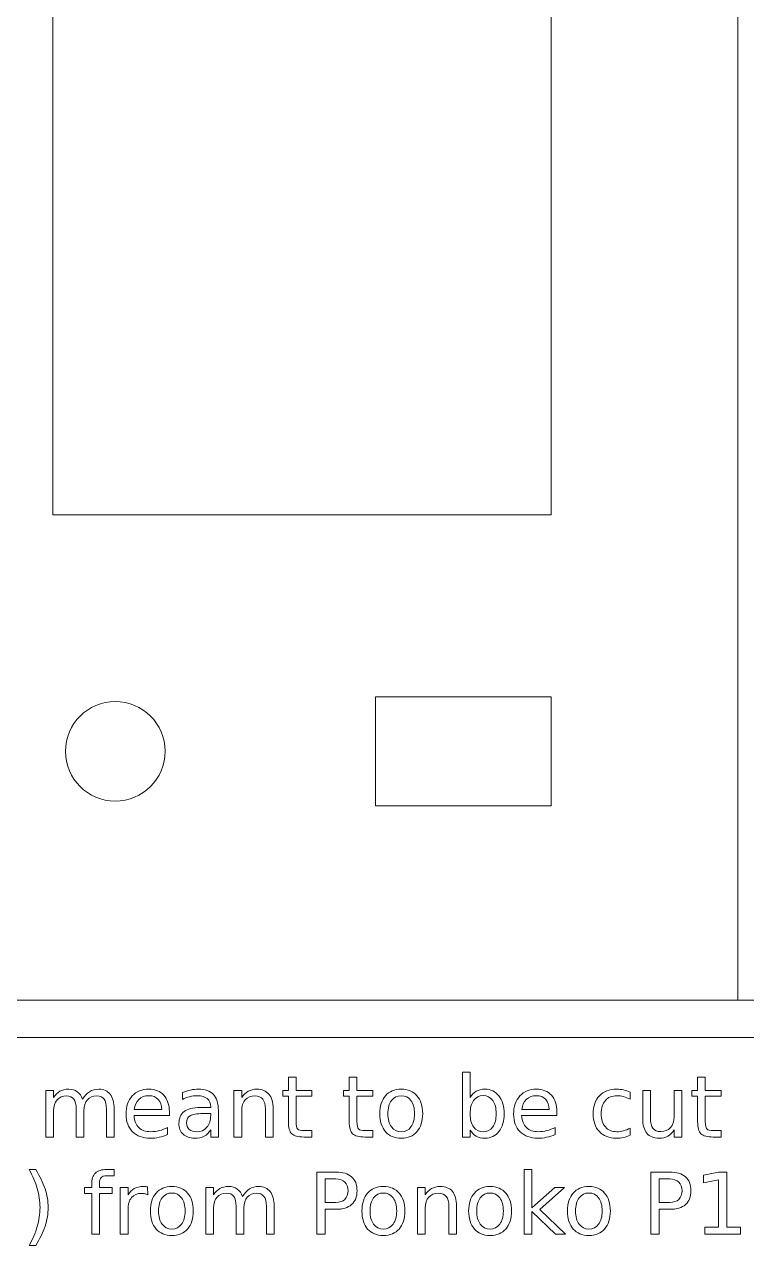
# Model space of a CAD drawing. Header units: millimetres. Extents: x 0 to 209, y -17 to 180.
# Drawn here: x 47.7 to 105.7, y -16.7 to 81.4 of the extents above; entities that cross this region are included whole.
import ezdxf

# ---------------------------------------------------------------- set-up
doc = ezdxf.new("R2010")
doc.units = ezdxf.units.MM
doc.layers.add('comments', color=30, linetype='CONTINUOUS', lineweight=5, true_color=0xf6921e)
doc.layers.add('cutting', color=5, linetype='CONTINUOUS', lineweight=5, true_color=0x0000ff)

msp = doc.modelspace()

# ---------------------------------------------------------------- linework, layer by layer
at = {"layer": 'comments'}
for p, q in [((0, 0), (180, 0)), ((82.882, -7.984), (82.882, -2.773)), ((82.882, -2.773), (83.502, -2.773)), ((83.502, -2.773), (83.502, -4.803)), ((68.906, -4.234), (68.906, -3.169)), ((68.906, -3.169), (69.526, -3.169)), ((69.526, -3.169), (69.526, -4.234)), ((73.795, -4.234), (73.795, -3.169)), ((73.795, -3.169), (74.415, -3.169)), ((74.415, -3.169), (74.415, -4.234)), ((101.773, -4.234), (101.773, -3.169)), ((101.773, -3.169), (102.392, -3.169)), ((102.392, -3.169), (102.392, -4.234)), ((49.435, -7.984), (49.435, -4.234)), ((49.435, -4.234), (50.054, -4.234)), ((50.054, -4.234), (50.054, -4.816)), ((60.39, -4.974), (60.39, -4.405)), ((64.537, -7.984), (64.537, -4.234)), ((64.537, -4.234), (65.157, -4.234)), ((65.157, -4.234), (65.157, -4.816)), ((68.455, -4.713), (68.455, -4.234)), ((68.455, -4.234), (68.906, -4.234)), ((68.906, -4.713), (68.455, -4.713)), ((68.906, -6.749), (68.906, -4.713)), ((69.526, -4.234), (70.796, -4.234)), ((70.796, -4.713), (69.526, -4.713)), ((69.526, -4.713), (69.526, -6.749)), ((70.796, -4.234), (70.796, -4.713)), ((73.344, -4.713), (73.344, -4.234)), ((73.344, -4.234), (73.795, -4.234)), ((73.795, -4.713), (73.344, -4.713)), ((73.795, -6.749), (73.795, -4.713)), ((74.415, -4.234), (75.684, -4.234)), ((75.684, -4.713), (74.415, -4.713)), ((74.415, -4.713), (74.415, -6.749)), ((75.684, -4.234), (75.684, -4.713)), ((96.35, -4.378), (96.35, -4.954)), ((97.363, -6.504), (97.363, -4.234)), ((97.363, -4.234), (97.979, -4.234)), ((97.979, -4.234), (97.979, -6.481)), ((99.888, -6.361), (99.888, -4.234)), ((99.888, -4.234), (100.504, -4.234)), ((100.504, -4.234), (100.504, -7.984)), ((101.321, -4.713), (101.321, -4.234)), ((101.321, -4.234), (101.773, -4.234)), ((101.773, -4.713), (101.321, -4.713)), ((101.773, -6.749), (101.773, -4.713)), ((102.392, -4.234), (103.662, -4.234)), ((103.662, -4.713), (102.392, -4.713)), ((102.392, -4.713), (102.392, -6.749)), ((103.662, -4.234), (103.662, -4.713)), ((50.054, -5.864), (50.054, -7.984)), ((51.863, -7.984), (51.863, -5.74)), ((52.482, -5.864), (52.482, -7.984)), ((54.291, -7.984), (54.291, -5.74)), ((54.91, -5.721), (54.91, -7.984)), ((56.533, -5.777), (58.73, -5.774)), ((61.802, -5.617), (62.667, -5.617)), ((62.667, -5.617), (62.667, -5.557)), ((63.282, -5.845), (63.282, -7.984)), ((65.157, -5.864), (65.157, -7.984)), ((67.062, -7.984), (67.062, -5.74)), ((67.678, -5.721), (67.678, -7.984)), ((87.657, -5.777), (89.854, -5.774)), ((59.346, -6.256), (56.513, -6.256)), ((59.346, -5.955), (59.346, -6.256)), ((62.667, -6.099), (62.053, -6.099)), ((62.667, -6.237), (62.667, -6.099)), ((90.47, -6.256), (87.637, -6.256)), ((90.47, -5.955), (90.47, -6.256)), ((59.202, -7.211), (59.202, -7.794)), ((62.667, -7.984), (62.667, -7.415)), ((70.163, -7.469), (70.796, -7.469)), ((70.796, -7.469), (70.796, -7.984)), ((75.051, -7.469), (75.684, -7.469)), ((75.684, -7.469), (75.684, -7.984)), ((83.502, -7.422), (83.502, -7.984)), ((90.326, -7.211), (90.326, -7.794)), ((96.35, -7.271), (96.35, -7.841)), ((99.888, -7.984), (99.888, -7.408)), ((103.029, -7.469), (103.662, -7.469)), ((103.662, -7.469), (103.662, -7.984)), ((50.054, -7.984), (49.435, -7.984)), ((52.482, -7.984), (51.863, -7.984)), ((54.91, -7.984), (54.291, -7.984)), ((63.282, -7.984), (62.667, -7.984)), ((65.157, -7.984), (64.537, -7.984)), ((67.678, -7.984), (67.062, -7.984)), ((70.796, -7.984), (70.163, -7.984)), ((75.684, -7.984), (75.051, -7.984)), ((83.502, -7.984), (82.882, -7.984)), ((100.504, -7.984), (99.888, -7.984)), ((103.662, -7.984), (103.029, -7.984)), ((48.074, -10.596), (48.61, -10.596)), ((54.328, -10.589), (54.91, -10.589)), ((54.91, -10.589), (54.91, -11.102)), ((87.839, -10.589), (88.459, -10.589)), ((87.839, -15.8), (87.839, -10.589)), ((88.459, -10.589), (88.459, -13.667)), ((53.732, -11.718), (53.732, -12.05)), ((54.91, -11.102), (54.321, -11.102)), ((71.19, -10.8), (72.717, -10.8)), ((71.19, -15.8), (71.19, -10.8)), ((71.866, -11.356), (71.866, -13.235)), ((72.717, -11.356), (71.866, -11.356)), ((98.006, -10.8), (99.533, -10.8)), ((98.006, -15.8), (98.006, -10.8)), ((98.682, -11.356), (98.682, -13.235)), ((99.533, -11.356), (98.682, -11.356)), ((102.249, -11.041), (103.444, -10.8)), ((102.249, -11.658), (102.249, -11.041)), ((103.451, -11.417), (102.249, -11.658)), ((103.444, -10.8), (104.12, -10.8)), ((103.451, -15.231), (103.451, -11.417)), ((104.12, -10.8), (104.12, -15.231)), ((52.522, -12.528), (52.522, -12.05)), ((52.522, -12.05), (53.111, -12.05)), ((53.111, -12.528), (52.522, -12.528)), ((53.111, -12.05), (53.111, -11.789)), ((53.111, -15.8), (53.111, -12.528)), ((53.732, -12.05), (54.746, -12.05)), ((54.746, -12.528), (53.732, -12.528)), ((53.732, -12.528), (53.732, -15.8)), ((54.746, -12.05), (54.746, -12.528)), ((55.408, -15.8), (55.408, -12.05)), ((55.408, -12.05), (56.028, -12.05)), ((56.028, -12.05), (56.028, -12.632)), ((57.602, -11.993), (57.605, -12.626)), ((62.282, -15.8), (62.282, -12.05)), ((62.282, -12.05), (62.901, -12.05)), ((62.901, -12.05), (62.901, -12.632)), ((79.272, -15.8), (79.272, -12.05)), ((79.272, -12.05), (79.891, -12.05)), ((79.891, -12.05), (79.891, -12.632)), ((88.459, -13.667), (90.297, -12.05)), ((91.084, -12.05), (89.095, -13.804)), ((90.297, -12.05), (91.084, -12.05)), ((62.901, -13.68), (62.901, -15.8)), ((64.71, -15.8), (64.71, -13.556)), ((65.329, -13.68), (65.329, -15.8)), ((67.137, -15.8), (67.137, -13.556)), ((67.757, -13.537), (67.757, -15.8)), ((71.866, -13.235), (72.717, -13.235)), ((79.891, -13.68), (79.891, -15.8)), ((81.796, -15.8), (81.796, -13.556)), ((82.413, -13.537), (82.413, -15.8)), ((98.682, -13.235), (99.533, -13.235)), ((56.028, -13.825), (56.028, -15.8)), ((72.717, -13.791), (71.866, -13.791)), ((71.866, -13.791), (71.866, -15.8)), ((90.364, -15.8), (88.459, -13.968)), ((88.459, -13.968), (88.459, -15.8)), ((89.095, -13.804), (91.168, -15.8)), ((99.533, -13.791), (98.682, -13.791)), ((98.682, -13.791), (98.682, -15.8)), ((102.346, -15.231), (103.451, -15.231)), ((102.346, -15.8), (102.346, -15.231)), ((104.12, -15.231), (105.225, -15.231)), ((105.225, -15.231), (105.225, -15.8)), ((53.732, -15.8), (53.111, -15.8)), ((56.028, -15.8), (55.408, -15.8)), ((62.901, -15.8), (62.282, -15.8)), ((65.329, -15.8), (64.71, -15.8)), ((67.757, -15.8), (67.137, -15.8)), ((71.866, -15.8), (71.19, -15.8)), ((79.891, -15.8), (79.272, -15.8)), ((82.413, -15.8), (81.796, -15.8)), ((88.459, -15.8), (87.839, -15.8)), ((91.168, -15.8), (90.364, -15.8)), ((98.682, -15.8), (98.006, -15.8)), ((105.225, -15.8), (102.346, -15.8)), ((48.61, -16.704), (48.074, -16.704))]:
    msp.add_line(p, q, dxfattribs=at)
for points in [[(50.054, -4.816), (50.195, -4.586), (50.364, -4.417), (50.56, -4.307)], [(51.082, -4.679), (50.768, -4.679), (50.518, -4.786), (50.332, -4.999)], [(50.56, -4.307), (50.756, -4.198), (50.99, -4.143), (51.26, -4.143)], [(51.672, -4.939), (51.545, -4.766), (51.348, -4.679), (51.082, -4.679)], [(51.26, -4.143), (51.532, -4.143), (51.764, -4.212), (51.955, -4.351)], [(51.955, -4.351), (52.146, -4.489), (52.287, -4.69), (52.379, -4.954)], [(52.379, -4.954), (52.532, -4.677), (52.716, -4.473), (52.931, -4.341)], [(53.517, -4.679), (53.198, -4.679), (52.945, -4.785), (52.76, -4.997)], [(52.931, -4.341), (53.145, -4.209), (53.397, -4.143), (53.688, -4.143)], [(54.1, -4.941), (53.972, -4.766), (53.778, -4.679), (53.517, -4.679)], [(53.688, -4.143), (54.079, -4.143), (54.38, -4.28), (54.592, -4.553)], [(54.592, -4.553), (54.804, -4.827), (54.91, -5.216), (54.91, -5.721)], [(55.87, -6.146), (55.87, -5.532), (56.036, -5.045), (56.367, -4.684)], [(56.367, -4.684), (56.699, -4.323), (57.146, -4.143), (57.708, -4.143)], [(57.715, -4.666), (57.371, -4.666), (57.096, -4.763), (56.89, -4.957)], [(57.708, -4.143), (58.213, -4.143), (58.612, -4.306), (58.906, -4.631)], [(58.447, -4.967), (58.263, -4.766), (58.019, -4.666), (57.715, -4.666)], [(58.906, -4.631), (59.199, -4.956), (59.346, -5.397), (59.346, -5.955)], [(60.39, -4.405), (60.615, -4.318), (60.834, -4.252), (61.046, -4.209)], [(60.975, -4.743), (60.772, -4.794), (60.577, -4.871), (60.39, -4.974)], [(61.602, -4.666), (61.387, -4.666), (61.178, -4.691), (60.975, -4.743)], [(61.046, -4.209), (61.258, -4.165), (61.464, -4.143), (61.665, -4.143)], [(62.387, -4.899), (62.2, -4.743), (61.939, -4.666), (61.602, -4.666)], [(61.665, -4.143), (62.208, -4.143), (62.613, -4.284), (62.881, -4.565)], [(62.667, -5.557), (62.667, -5.273), (62.573, -5.054), (62.387, -4.899)], [(62.881, -4.565), (63.149, -4.846), (63.282, -5.273), (63.282, -5.845)], [(65.157, -4.816), (65.304, -4.591), (65.477, -4.422), (65.677, -4.311)], [(66.231, -4.679), (65.899, -4.679), (65.636, -4.785), (65.444, -4.997)], [(65.677, -4.311), (65.877, -4.199), (66.107, -4.143), (66.369, -4.143)], [(66.854, -4.944), (66.716, -4.767), (66.508, -4.679), (66.231, -4.679)], [(66.369, -4.143), (66.8, -4.143), (67.125, -4.277), (67.346, -4.544)], [(67.346, -4.544), (67.568, -4.811), (67.678, -5.203), (67.678, -5.721)], [(76.248, -6.113), (76.248, -5.496), (76.4, -5.014), (76.705, -4.666)], [(76.705, -4.666), (77.01, -4.317), (77.431, -4.143), (77.969, -4.143)], [(77.969, -4.666), (77.639, -4.666), (77.378, -4.795), (77.186, -5.053)], [(77.969, -4.143), (78.505, -4.143), (78.926, -4.317), (79.232, -4.666)], [(78.75, -5.056), (78.558, -4.796), (78.298, -4.666), (77.969, -4.666)], [(79.232, -4.666), (79.538, -5.014), (79.691, -5.496), (79.691, -6.113)], [(83.502, -4.803), (83.631, -4.58), (83.794, -4.414), (83.992, -4.306)], [(84.55, -4.659), (84.224, -4.659), (83.968, -4.788), (83.781, -5.046)], [(83.992, -4.306), (84.189, -4.197), (84.426, -4.143), (84.7, -4.143)], [(85.318, -5.046), (85.132, -4.788), (84.876, -4.659), (84.55, -4.659)], [(84.7, -4.143), (85.156, -4.143), (85.526, -4.324), (85.81, -4.686)], [(85.81, -4.686), (86.095, -5.048), (86.237, -5.523), (86.237, -6.113)], [(86.994, -6.146), (86.994, -5.532), (87.159, -5.045), (87.491, -4.684)], [(87.491, -4.684), (87.822, -4.323), (88.27, -4.143), (88.832, -4.143)], [(88.839, -4.666), (88.495, -4.666), (88.22, -4.763), (88.014, -4.957)], [(88.832, -4.143), (89.337, -4.143), (89.736, -4.306), (90.029, -4.631)], [(89.571, -4.967), (89.387, -4.766), (89.143, -4.666), (88.839, -4.666)], [(90.029, -4.631), (90.323, -4.956), (90.47, -5.397), (90.47, -5.955)], [(93.383, -6.113), (93.383, -5.501), (93.551, -5.02), (93.887, -4.669)], [(93.887, -4.669), (94.223, -4.318), (94.684, -4.143), (95.268, -4.143)], [(95.296, -4.666), (94.896, -4.666), (94.585, -4.792), (94.364, -5.046)], [(95.268, -4.143), (95.459, -4.143), (95.644, -4.163), (95.825, -4.202)], [(95.826, -4.738), (95.651, -4.69), (95.474, -4.666), (95.296, -4.666)], [(95.825, -4.202), (96.006, -4.241), (96.181, -4.299), (96.35, -4.378)], [(96.35, -4.954), (96.176, -4.858), (96.001, -4.786), (95.826, -4.738)], [(50.332, -4.999), (50.147, -5.213), (50.054, -5.501), (50.054, -5.864)], [(51.863, -5.74), (51.863, -5.379), (51.799, -5.112), (51.672, -4.939)], [(52.76, -4.997), (52.575, -5.209), (52.482, -5.498), (52.482, -5.864)], [(54.291, -5.74), (54.291, -5.381), (54.227, -5.115), (54.1, -4.941)], [(56.89, -4.957), (56.683, -5.152), (56.564, -5.425), (56.533, -5.777)], [(58.73, -5.774), (58.726, -5.437), (58.631, -5.168), (58.447, -4.967)], [(60.538, -5.939), (60.821, -5.724), (61.242, -5.617), (61.802, -5.617)], [(65.444, -4.997), (65.252, -5.209), (65.157, -5.498), (65.157, -5.864)], [(67.062, -5.74), (67.062, -5.385), (66.993, -5.12), (66.854, -4.944)], [(77.186, -5.053), (76.994, -5.31), (76.898, -5.664), (76.898, -6.113)], [(79.038, -6.113), (79.038, -5.668), (78.942, -5.316), (78.75, -5.056)], [(83.781, -5.046), (83.595, -5.304), (83.502, -5.659), (83.502, -6.113)], [(85.597, -6.113), (85.597, -5.659), (85.504, -5.304), (85.318, -5.046)], [(88.014, -4.957), (87.807, -5.152), (87.688, -5.425), (87.657, -5.777)], [(89.854, -5.774), (89.849, -5.437), (89.755, -5.168), (89.571, -4.967)], [(94.364, -5.046), (94.143, -5.299), (94.033, -5.655), (94.033, -6.113)], [(56.394, -7.559), (56.044, -7.211), (55.87, -6.74), (55.87, -6.146)], [(56.513, -6.256), (56.54, -6.681), (56.668, -7.004), (56.896, -7.226)], [(60.115, -6.893), (60.115, -6.471), (60.256, -6.153), (60.538, -5.939)], [(61.019, -6.27), (60.827, -6.384), (60.731, -6.578), (60.731, -6.852)], [(60.731, -6.852), (60.731, -7.071), (60.803, -7.245), (60.947, -7.373)], [(62.053, -6.099), (61.556, -6.099), (61.211, -6.156), (61.019, -6.27)], [(62.357, -7.203), (62.563, -6.96), (62.667, -6.638), (62.667, -6.237)], [(69.178, -7.718), (68.997, -7.541), (68.906, -7.218), (68.906, -6.749)], [(69.526, -6.749), (69.526, -7.055), (69.568, -7.251), (69.651, -7.338)], [(74.067, -7.718), (73.886, -7.541), (73.795, -7.218), (73.795, -6.749)], [(74.415, -6.749), (74.415, -7.055), (74.456, -7.251), (74.54, -7.338)], [(76.705, -7.557), (76.4, -7.208), (76.248, -6.727), (76.248, -6.113)], [(76.898, -6.113), (76.898, -6.561), (76.993, -6.915), (77.184, -7.173)], [(78.75, -7.171), (78.942, -6.911), (79.038, -6.559), (79.038, -6.113)], [(79.691, -6.113), (79.691, -6.727), (79.538, -7.208), (79.232, -7.557)], [(83.502, -6.113), (83.502, -6.566), (83.595, -6.921), (83.781, -7.179)], [(85.318, -7.179), (85.504, -6.921), (85.597, -6.566), (85.597, -6.113)], [(86.237, -6.113), (86.237, -6.702), (86.095, -7.177), (85.81, -7.539)], [(87.518, -7.559), (87.168, -7.211), (86.994, -6.74), (86.994, -6.146)], [(87.637, -6.256), (87.664, -6.681), (87.792, -7.004), (88.02, -7.226)], [(93.882, -7.549), (93.549, -7.194), (93.383, -6.715), (93.383, -6.113)], [(94.033, -6.113), (94.033, -6.57), (94.143, -6.926), (94.364, -7.179)], [(97.698, -7.68), (97.474, -7.412), (97.363, -7.02), (97.363, -6.504)], [(97.979, -6.481), (97.979, -6.836), (98.048, -7.102), (98.187, -7.28)], [(99.598, -7.228), (99.792, -7.016), (99.888, -6.727), (99.888, -6.361)], [(102.044, -7.718), (101.863, -7.541), (101.773, -7.218), (101.773, -6.749)], [(102.392, -6.749), (102.392, -7.055), (102.434, -7.251), (102.518, -7.338)], [(57.816, -8.081), (57.217, -8.081), (56.743, -7.907), (56.394, -7.559)], [(56.896, -7.226), (57.125, -7.448), (57.444, -7.559), (57.853, -7.559)], [(57.853, -7.559), (58.089, -7.559), (58.319, -7.53), (58.541, -7.472)], [(59.202, -7.794), (58.981, -7.888), (58.755, -7.959), (58.523, -8.008)], [(58.541, -7.472), (58.763, -7.414), (58.983, -7.327), (59.202, -7.211)], [(60.455, -7.758), (60.228, -7.543), (60.115, -7.255), (60.115, -6.893)], [(61.37, -8.081), (60.986, -8.081), (60.681, -7.974), (60.455, -7.758)], [(60.947, -7.373), (61.09, -7.502), (61.286, -7.566), (61.535, -7.566)], [(61.535, -7.566), (61.876, -7.566), (62.15, -7.445), (62.357, -7.203)], [(62.667, -7.415), (62.526, -7.643), (62.351, -7.811), (62.141, -7.919)], [(70.163, -7.984), (69.687, -7.984), (69.359, -7.896), (69.178, -7.718)], [(69.651, -7.338), (69.735, -7.425), (69.905, -7.469), (70.163, -7.469)], [(75.051, -7.984), (74.576, -7.984), (74.248, -7.896), (74.067, -7.718)], [(74.54, -7.338), (74.624, -7.425), (74.794, -7.469), (75.051, -7.469)], [(77.969, -8.081), (77.431, -8.081), (77.01, -7.907), (76.705, -7.557)], [(77.184, -7.173), (77.375, -7.43), (77.637, -7.559), (77.969, -7.559)], [(77.969, -7.559), (78.298, -7.559), (78.558, -7.43), (78.75, -7.171)], [(79.232, -7.557), (78.926, -7.907), (78.505, -8.081), (77.969, -8.081)], [(83.992, -7.919), (83.794, -7.811), (83.631, -7.645), (83.502, -7.422)], [(83.781, -7.179), (83.968, -7.437), (84.224, -7.566), (84.55, -7.566)], [(84.55, -7.566), (84.876, -7.566), (85.132, -7.437), (85.318, -7.179)], [(85.81, -7.539), (85.526, -7.9), (85.156, -8.081), (84.7, -8.081)], [(88.94, -8.081), (88.341, -8.081), (87.867, -7.907), (87.518, -7.559)], [(88.02, -7.226), (88.249, -7.448), (88.568, -7.559), (88.977, -7.559)], [(88.977, -7.559), (89.213, -7.559), (89.442, -7.53), (89.665, -7.472)], [(90.326, -7.794), (90.105, -7.888), (89.879, -7.959), (89.646, -8.008)], [(89.665, -7.472), (89.887, -7.414), (90.107, -7.327), (90.326, -7.211)], [(95.228, -8.081), (94.664, -8.081), (94.215, -7.904), (93.882, -7.549)], [(94.364, -7.179), (94.585, -7.433), (94.896, -7.559), (95.296, -7.559)], [(95.296, -7.559), (95.474, -7.559), (95.651, -7.535), (95.826, -7.487)], [(96.35, -7.841), (96.178, -7.921), (96, -7.981), (95.816, -8.021)], [(95.826, -7.487), (96.001, -7.439), (96.176, -7.367), (96.35, -7.271)], [(98.679, -8.081), (98.248, -8.081), (97.921, -7.947), (97.698, -7.68)], [(98.187, -7.28), (98.325, -7.457), (98.533, -7.546), (98.81, -7.546)], [(98.81, -7.546), (99.142, -7.546), (99.405, -7.44), (99.598, -7.228)], [(99.888, -7.408), (99.738, -7.636), (99.565, -7.805), (99.367, -7.916)], [(103.029, -7.984), (102.554, -7.984), (102.225, -7.896), (102.044, -7.718)], [(102.518, -7.338), (102.601, -7.425), (102.772, -7.469), (103.029, -7.469)], [(58.523, -8.008), (58.29, -8.057), (58.055, -8.081), (57.816, -8.081)], [(62.141, -7.919), (61.931, -8.027), (61.674, -8.081), (61.37, -8.081)], [(84.7, -8.081), (84.426, -8.081), (84.189, -8.027), (83.992, -7.919)], [(89.646, -8.008), (89.414, -8.057), (89.179, -8.081), (88.94, -8.081)], [(95.816, -8.021), (95.632, -8.061), (95.436, -8.081), (95.228, -8.081)], [(99.367, -7.916), (99.17, -8.026), (98.941, -8.081), (98.679, -8.081)], [(48.738, -12.12), (48.592, -11.618), (48.371, -11.11), (48.074, -10.596)], [(48.61, -10.596), (48.945, -11.123), (49.195, -11.639), (49.361, -12.143)], [(53.403, -10.876), (53.597, -10.685), (53.906, -10.589), (54.328, -10.589)], [(53.111, -11.789), (53.111, -11.371), (53.209, -11.067), (53.403, -10.876)], [(53.86, -11.236), (53.775, -11.325), (53.732, -11.486), (53.732, -11.718)], [(54.321, -11.102), (54.099, -11.102), (53.946, -11.147), (53.86, -11.236)], [(72.717, -10.8), (73.277, -10.8), (73.7, -10.927), (73.987, -11.18)], [(73.447, -11.601), (73.275, -11.438), (73.031, -11.356), (72.717, -11.356)], [(73.704, -12.294), (73.704, -11.995), (73.618, -11.764), (73.447, -11.601)], [(73.987, -11.18), (74.274, -11.434), (74.418, -11.805), (74.418, -12.294)], [(99.533, -10.8), (100.093, -10.8), (100.516, -10.927), (100.803, -11.18)], [(100.262, -11.601), (100.091, -11.438), (99.847, -11.356), (99.533, -11.356)], [(100.52, -12.294), (100.52, -11.995), (100.434, -11.764), (100.262, -11.601)], [(100.803, -11.18), (101.09, -11.434), (101.234, -11.805), (101.234, -12.294)], [(48.958, -13.647), (48.958, -13.131), (48.885, -12.622), (48.738, -12.12)], [(49.361, -12.143), (49.527, -12.648), (49.61, -13.149), (49.61, -13.647)], [(56.028, -12.632), (56.157, -12.405), (56.325, -12.236), (56.533, -12.125)], [(57.109, -12.509), (56.761, -12.509), (56.494, -12.622), (56.307, -12.848)], [(56.533, -12.125), (56.741, -12.014), (56.993, -11.959), (57.29, -11.959)], [(57.379, -12.537), (57.298, -12.518), (57.208, -12.509), (57.109, -12.509)], [(57.29, -11.959), (57.332, -11.959), (57.379, -11.962), (57.431, -11.968)], [(57.605, -12.626), (57.536, -12.586), (57.46, -12.556), (57.379, -12.537)], [(57.431, -11.968), (57.482, -11.973), (57.539, -11.982), (57.602, -11.993)], [(57.826, -13.928), (57.826, -13.312), (57.978, -12.83), (58.283, -12.481)], [(58.283, -12.481), (58.588, -12.133), (59.009, -11.959), (59.547, -11.959)], [(59.547, -12.481), (59.217, -12.481), (58.956, -12.61), (58.763, -12.868)], [(59.547, -11.959), (60.083, -11.959), (60.504, -12.133), (60.81, -12.481)], [(60.327, -12.872), (60.135, -12.612), (59.875, -12.481), (59.547, -12.481)], [(60.81, -12.481), (61.115, -12.83), (61.268, -13.312), (61.268, -13.928)], [(62.901, -12.632), (63.042, -12.402), (63.21, -12.232), (63.407, -12.123)], [(63.929, -12.495), (63.614, -12.495), (63.364, -12.602), (63.179, -12.815)], [(63.407, -12.123), (63.603, -12.014), (63.837, -11.959), (64.107, -11.959)], [(64.519, -12.755), (64.391, -12.582), (64.195, -12.495), (63.929, -12.495)], [(64.107, -11.959), (64.379, -11.959), (64.611, -12.028), (64.801, -12.166)], [(64.801, -12.166), (64.992, -12.305), (65.134, -12.506), (65.225, -12.77)], [(65.225, -12.77), (65.379, -12.493), (65.563, -12.288), (65.777, -12.157)], [(66.364, -12.495), (66.044, -12.495), (65.792, -12.601), (65.607, -12.813)], [(65.777, -12.157), (65.992, -12.025), (66.244, -11.959), (66.535, -11.959)], [(66.946, -12.756), (66.819, -12.582), (66.625, -12.495), (66.364, -12.495)], [(66.535, -11.959), (66.925, -11.959), (67.227, -12.096), (67.439, -12.369)], [(67.439, -12.369), (67.651, -12.643), (67.757, -13.032), (67.757, -13.537)], [(73.447, -12.99), (73.618, -12.828), (73.704, -12.595), (73.704, -12.294)], [(74.418, -12.294), (74.418, -12.788), (74.274, -13.16), (73.987, -13.412)], [(74.815, -13.928), (74.815, -13.312), (74.968, -12.83), (75.273, -12.481)], [(75.273, -12.481), (75.577, -12.133), (75.999, -11.959), (76.537, -11.959)], [(76.537, -12.481), (76.207, -12.481), (75.945, -12.61), (75.753, -12.868)], [(76.537, -11.959), (77.073, -11.959), (77.494, -12.133), (77.8, -12.481)], [(77.317, -12.872), (77.125, -12.612), (76.865, -12.481), (76.537, -12.481)], [(77.8, -12.481), (78.105, -12.83), (78.258, -13.312), (78.258, -13.928)], [(79.891, -12.632), (80.038, -12.407), (80.212, -12.238), (80.411, -12.126)], [(80.966, -12.495), (80.633, -12.495), (80.371, -12.601), (80.179, -12.813)], [(80.411, -12.126), (80.611, -12.015), (80.842, -11.959), (81.103, -11.959)], [(81.589, -12.759), (81.45, -12.583), (81.243, -12.495), (80.966, -12.495)], [(81.103, -11.959), (81.534, -11.959), (81.86, -12.092), (82.081, -12.359)], [(82.081, -12.359), (82.302, -12.626), (82.413, -13.019), (82.413, -13.537)], [(83.383, -13.928), (83.383, -13.312), (83.535, -12.83), (83.84, -12.481)], [(83.84, -12.481), (84.145, -12.133), (84.566, -11.959), (85.104, -11.959)], [(85.104, -12.481), (84.774, -12.481), (84.513, -12.61), (84.321, -12.868)], [(85.104, -11.959), (85.64, -11.959), (86.061, -12.133), (86.367, -12.481)], [(85.885, -12.872), (85.693, -12.612), (85.433, -12.481), (85.104, -12.481)], [(86.367, -12.481), (86.673, -12.83), (86.826, -13.312), (86.826, -13.928)], [(91.321, -13.928), (91.321, -13.312), (91.474, -12.83), (91.778, -12.481)], [(91.778, -12.481), (92.083, -12.133), (92.505, -11.959), (93.043, -11.959)], [(93.043, -12.481), (92.712, -12.481), (92.451, -12.61), (92.259, -12.868)], [(93.043, -11.959), (93.579, -11.959), (94, -12.133), (94.305, -12.481)], [(93.823, -12.872), (93.631, -12.612), (93.371, -12.481), (93.043, -12.481)], [(94.305, -12.481), (94.611, -12.83), (94.764, -13.312), (94.764, -13.928)], [(100.262, -12.99), (100.434, -12.828), (100.52, -12.595), (100.52, -12.294)], [(101.234, -12.294), (101.234, -12.788), (101.09, -13.16), (100.803, -13.412)], [(48.738, -15.179), (48.885, -14.674), (48.958, -14.163), (48.958, -13.647)], [(49.61, -13.647), (49.61, -14.147), (49.527, -14.651), (49.361, -15.157)], [(56.307, -12.848), (56.121, -13.075), (56.028, -13.4), (56.028, -13.825)], [(58.763, -12.868), (58.571, -13.126), (58.475, -13.48), (58.475, -13.928)], [(60.616, -13.928), (60.616, -13.484), (60.52, -13.132), (60.327, -12.872)], [(63.179, -12.815), (62.994, -13.028), (62.901, -13.317), (62.901, -13.68)], [(64.71, -13.556), (64.71, -13.195), (64.646, -12.927), (64.519, -12.755)], [(65.607, -12.813), (65.422, -13.025), (65.329, -13.314), (65.329, -13.68)], [(67.137, -13.556), (67.137, -13.197), (67.074, -12.931), (66.946, -12.756)], [(72.717, -13.235), (73.031, -13.235), (73.275, -13.153), (73.447, -12.99)], [(73.987, -13.412), (73.7, -13.665), (73.277, -13.791), (72.717, -13.791)], [(75.753, -12.868), (75.561, -13.126), (75.465, -13.48), (75.465, -13.928)], [(77.606, -13.928), (77.606, -13.484), (77.509, -13.132), (77.317, -12.872)], [(80.179, -12.813), (79.987, -13.025), (79.891, -13.314), (79.891, -13.68)], [(81.796, -13.556), (81.796, -13.201), (81.727, -12.936), (81.589, -12.759)], [(84.321, -12.868), (84.129, -13.126), (84.033, -13.48), (84.033, -13.928)], [(86.173, -13.928), (86.173, -13.484), (86.077, -13.132), (85.885, -12.872)], [(92.259, -12.868), (92.067, -13.126), (91.971, -13.48), (91.971, -13.928)], [(94.111, -13.928), (94.111, -13.484), (94.015, -13.132), (93.823, -12.872)], [(99.533, -13.235), (99.847, -13.235), (100.091, -13.153), (100.262, -12.99)], [(100.803, -13.412), (100.516, -13.665), (100.093, -13.791), (99.533, -13.791)], [(58.283, -15.373), (57.978, -15.024), (57.826, -14.542), (57.826, -13.928)], [(58.475, -13.928), (58.475, -14.377), (58.571, -14.73), (58.762, -14.988)], [(60.327, -14.986), (60.52, -14.727), (60.616, -14.375), (60.616, -13.928)], [(61.268, -13.928), (61.268, -14.542), (61.115, -15.024), (60.81, -15.373)], [(75.273, -15.373), (74.968, -15.024), (74.815, -14.542), (74.815, -13.928)], [(75.465, -13.928), (75.465, -14.377), (75.561, -14.73), (75.751, -14.988)], [(77.317, -14.986), (77.509, -14.727), (77.606, -14.375), (77.606, -13.928)], [(78.258, -13.928), (78.258, -14.542), (78.105, -15.024), (77.8, -15.373)], [(83.84, -15.373), (83.535, -15.024), (83.383, -14.542), (83.383, -13.928)], [(84.033, -13.928), (84.033, -14.377), (84.128, -14.73), (84.319, -14.988)], [(85.885, -14.986), (86.077, -14.727), (86.173, -14.375), (86.173, -13.928)], [(86.826, -13.928), (86.826, -14.542), (86.673, -15.024), (86.367, -15.373)], [(91.778, -15.373), (91.474, -15.024), (91.321, -14.542), (91.321, -13.928)], [(91.971, -13.928), (91.971, -14.377), (92.066, -14.73), (92.257, -14.988)], [(93.823, -14.986), (94.015, -14.727), (94.111, -14.375), (94.111, -13.928)], [(94.764, -13.928), (94.764, -14.542), (94.611, -15.024), (94.305, -15.373)], [(48.074, -16.704), (48.371, -16.193), (48.592, -15.685), (48.738, -15.179)], [(49.361, -15.157), (49.195, -15.664), (48.945, -16.18), (48.61, -16.704)], [(59.547, -15.897), (59.009, -15.897), (58.588, -15.722), (58.283, -15.373)], [(58.762, -14.988), (58.952, -15.246), (59.214, -15.375), (59.547, -15.375)], [(59.547, -15.375), (59.875, -15.375), (60.135, -15.246), (60.327, -14.986)], [(60.81, -15.373), (60.504, -15.722), (60.083, -15.897), (59.547, -15.897)], [(76.537, -15.897), (75.999, -15.897), (75.577, -15.722), (75.273, -15.373)], [(75.751, -14.988), (75.942, -15.246), (76.204, -15.375), (76.537, -15.375)], [(76.537, -15.375), (76.865, -15.375), (77.125, -15.246), (77.317, -14.986)], [(77.8, -15.373), (77.494, -15.722), (77.073, -15.897), (76.537, -15.897)], [(85.104, -15.897), (84.566, -15.897), (84.145, -15.722), (83.84, -15.373)], [(84.319, -14.988), (84.51, -15.246), (84.772, -15.375), (85.104, -15.375)], [(85.104, -15.375), (85.433, -15.375), (85.693, -15.246), (85.885, -14.986)], [(86.367, -15.373), (86.061, -15.722), (85.64, -15.897), (85.104, -15.897)], [(93.043, -15.897), (92.505, -15.897), (92.083, -15.722), (91.778, -15.373)], [(92.257, -14.988), (92.448, -15.246), (92.71, -15.375), (93.043, -15.375)], [(93.043, -15.375), (93.371, -15.375), (93.631, -15.246), (93.823, -14.986)], [(94.305, -15.373), (94, -15.722), (93.579, -15.897), (93.043, -15.897)]]:
    msp.add_open_spline(points, degree=3, dxfattribs=at)
at = {"layer": 'cutting'}
for p, q in [((105, 178), (105, 3)), ((50, 139), (50, 42)), ((90, 42), (90, 139)), ((50, 42), (90, 42)), ((90, 27.375), (75.9, 27.375)), ((75.9, 27.375), (75.9, 18.625)), ((90, 18.625), (90, 27.375)), ((75.9, 18.625), (90, 18.625)), ((35, 3), (105, 3)), ((105, 3), (175, 3))]:
    msp.add_line(p, q, dxfattribs=at)
msp.add_circle((55, 23), 4, dxfattribs=at)

doc.saveas('drawing.dxf')
